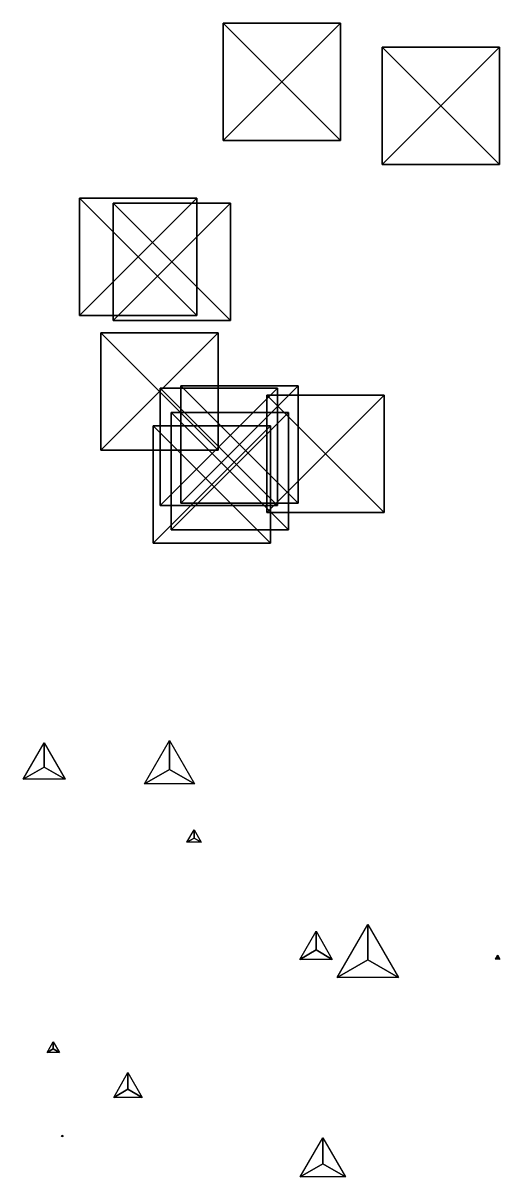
# Model space of a CAD drawing. Header units: metres. Extents: x -10.3 to 41.6, y -10.6 to 40.3.
# Drawn here: x -10.34 to 9.99, y -8.8 to 40.31 of the extents above; entities that cross this region are included whole.
import ezdxf

# ---------------------------------------------------------------- set-up
doc = ezdxf.new("R2010")
doc.units = ezdxf.units.M

msp = doc.modelspace()

# ---------------------------------------------------------------- meshes
at = {"layer": '1', "color": 9}
mesh = msp.add_polyface(dxfattribs=at)
corners = [(-9.44, 9.675, -3.065), (-8.543, 8.121, -3.065), (-10.337, 8.121, -3.065), (-9.44, 8.639, -1.6)]
mesh.append_faces([[corners[k] for k in face] for face in [(0, 1, 2), (0, 1, 3), (1, 2, 3), (2, 0, 3)]], dxfattribs={"color": 9})
at = {"layer": '1', "color": 1}
mesh = msp.add_polyface(dxfattribs=at)
corners = [(-4.092, 9.77, -2.244), (-3.028, 7.927, -2.244), (-5.155, 7.927, -2.244), (-4.092, 8.541, -0.507)]
mesh.append_faces([[corners[k] for k in face] for face in [(0, 1, 2), (0, 1, 3), (1, 2, 3), (2, 0, 3)]], dxfattribs={"color": 1})
at = {"layer": '1', "color": 7}
mesh = msp.add_polyface(dxfattribs=at)
corners = [(-3.047, 5.968, -8.198), (-2.743, 5.442, -8.198), (-3.351, 5.442, -8.198), (-3.047, 5.617, -7.701)]
mesh.append_faces([[corners[k] for k in face] for face in [(0, 1, 2), (0, 1, 3), (1, 2, 3), (2, 0, 3)]], dxfattribs={"color": 7})
at = {"layer": '1', "color": 6}
mesh = msp.add_polyface(dxfattribs=at)
corners = [(2.147, 1.66, -3.92), (2.842, 0.457, -3.92), (1.453, 0.457, -3.92), (2.147, 0.858, -2.786)]
mesh.append_faces([[corners[k] for k in face] for face in [(0, 1, 2), (0, 1, 3), (1, 2, 3), (2, 0, 3)]], dxfattribs={"color": 6})
at = {"layer": '1', "color": 8}
mesh = msp.add_polyface(dxfattribs=at)
corners = [(4.355, 1.944, -7.309), (5.659, -0.315, -7.309), (3.05, -0.315, -7.309), (4.355, 0.438, -5.179)]
mesh.append_faces([[corners[k] for k in face] for face in [(0, 1, 2), (0, 1, 3), (1, 2, 3), (2, 0, 3)]], dxfattribs={"color": 8})
at = {"layer": '1', "color": 4}
mesh = msp.add_polyface(dxfattribs=at)
corners = [(9.892, 0.631, -9.321), (9.985, 0.47, -9.321), (9.799, 0.47, -9.321), (9.892, 0.524, -9.169)]
mesh.append_faces([[corners[k] for k in face] for face in [(0, 1, 2), (0, 1, 3), (1, 2, 3), (2, 0, 3)]], dxfattribs={"color": 4})
at = {"layer": '1', "color": 3}
mesh = msp.add_polyface(dxfattribs=at)
corners = [(-9.049, -3.051, 1.82), (-8.788, -3.503, 1.82), (-9.31, -3.503, 1.82), (-9.049, -3.352, 2.246)]
mesh.append_faces([[corners[k] for k in face] for face in [(0, 1, 2), (0, 1, 3), (1, 2, 3), (2, 0, 3)]], dxfattribs={"color": 3})
at = {"layer": '1', "color": 5}
mesh = msp.add_polyface(dxfattribs=at)
corners = [(-5.865, -4.363, -9.058), (-5.255, -5.419, -9.058), (-6.475, -5.419, -9.058), (-5.865, -5.067, -8.062)]
mesh.append_faces([[corners[k] for k in face] for face in [(0, 1, 2), (0, 1, 3), (1, 2, 3), (2, 0, 3)]], dxfattribs={"color": 5})
at = {"layer": '1', "color": 10}
mesh = msp.add_polyface(dxfattribs=at)
corners = [(-8.663, -7.018, -9.224), (-8.629, -7.078, -9.224), (-8.698, -7.078, -9.224), (-8.663, -7.058, -9.167)]
mesh.append_faces([[corners[k] for k in face] for face in [(0, 1, 2), (0, 1, 3), (1, 2, 3), (2, 0, 3)]], dxfattribs={"color": 10})
at = {"layer": '1', "color": 2}
mesh = msp.add_polyface(dxfattribs=at)
corners = [(2.441, -7.134, -4.918), (3.403, -8.8, -4.918), (1.479, -8.8, -4.918), (2.441, -8.245, -3.347)]
mesh.append_faces([[corners[k] for k in face] for face in [(0, 1, 2), (0, 1, 3), (1, 2, 3), (2, 0, 3)]], dxfattribs={"color": 2})
at = {"layer": '3', "color": 6}
mesh = msp.add_polyface(dxfattribs=at)
corners = [(-1.807, 35.306, -3.277), (3.193, 40.306, -3.277), (3.193, 35.306, 1.723), (-1.807, 40.306, 1.723)]
mesh.append_faces([[corners[k] for k in face] for face in [(0, 1, 2), (0, 2, 3), (0, 3, 1), (3, 2, 1)]], dxfattribs={"color": 6})
at = {"layer": '3', "color": 8}
mesh = msp.add_polyface(dxfattribs=at)
corners = [(4.969, 34.281, -7.243), (9.969, 39.281, -7.243), (9.969, 34.281, -2.243), (4.969, 39.281, -2.243)]
mesh.append_faces([[corners[k] for k in face] for face in [(0, 1, 2), (0, 2, 3), (0, 3, 1), (3, 2, 1)]], dxfattribs={"color": 8})
at = {"layer": '3', "color": 1}
mesh = msp.add_polyface(dxfattribs=at)
corners = [(-7.925, 27.854, -2.691), (-2.925, 32.854, -2.691), (-2.925, 27.854, 2.309), (-7.925, 32.854, 2.309)]
mesh.append_faces([[corners[k] for k in face] for face in [(0, 1, 2), (0, 2, 3), (0, 3, 1), (3, 2, 1)]], dxfattribs={"color": 1})
at = {"layer": '3', "color": 9}
mesh = msp.add_polyface(dxfattribs=at)
corners = [(-6.493, 27.645, 3.979), (-1.493, 32.645, 3.979), (-1.493, 27.645, 8.979), (-6.493, 32.645, 8.979)]
mesh.append_faces([[corners[k] for k in face] for face in [(0, 1, 2), (0, 2, 3), (0, 3, 1), (3, 2, 1)]], dxfattribs={"color": 9})
at = {"layer": '3', "color": 3}
mesh = msp.add_polyface(dxfattribs=at)
corners = [(-7.028, 22.127, -10.696), (-2.028, 27.127, -10.696), (-2.028, 22.127, -5.696), (-7.028, 27.127, -5.696)]
mesh.append_faces([[corners[k] for k in face] for face in [(0, 1, 2), (0, 2, 3), (0, 3, 1), (3, 2, 1)]], dxfattribs={"color": 3})
at = {"layer": '3', "color": 10}
mesh = msp.add_polyface(dxfattribs=at)
corners = [(-4.499, 19.774, -5.92), (0.501, 24.774, -5.92), (0.501, 19.774, -0.92), (-4.499, 24.774, -0.92)]
mesh.append_faces([[corners[k] for k in face] for face in [(0, 1, 2), (0, 2, 3), (0, 3, 1), (3, 2, 1)]], dxfattribs={"color": 10})
at = {"layer": '3', "color": 4}
mesh = msp.add_polyface(dxfattribs=at)
corners = [(-3.609, 19.87, 7.064), (1.391, 24.87, 7.064), (1.391, 19.87, 12.064), (-3.609, 24.87, 12.064)]
mesh.append_faces([[corners[k] for k in face] for face in [(0, 1, 2), (0, 2, 3), (0, 3, 1), (3, 2, 1)]], dxfattribs={"color": 4})
at = {"layer": '3', "color": 5}
mesh = msp.add_polyface(dxfattribs=at)
corners = [(0.05, 19.476, 0.56), (5.05, 24.476, 0.56), (5.05, 19.476, 5.56), (0.05, 24.476, 5.56)]
mesh.append_faces([[corners[k] for k in face] for face in [(0, 1, 2), (0, 2, 3), (0, 3, 1), (3, 2, 1)]], dxfattribs={"color": 5})
at = {"layer": '3', "color": 2}
mesh = msp.add_polyface(dxfattribs=at)
corners = [(-4.03, 18.736, -0.511), (0.97, 23.736, -0.511), (0.97, 18.736, 4.489), (-4.03, 23.736, 4.489)]
mesh.append_faces([[corners[k] for k in face] for face in [(0, 1, 2), (0, 2, 3), (0, 3, 1), (3, 2, 1)]], dxfattribs={"color": 2})
at = {"layer": '3', "color": 7}
mesh = msp.add_polyface(dxfattribs=at)
corners = [(-4.791, 18.168, 4.775), (0.209, 23.168, 4.775), (0.209, 18.168, 9.775), (-4.791, 23.168, 9.775)]
mesh.append_faces([[corners[k] for k in face] for face in [(0, 1, 2), (0, 2, 3), (0, 3, 1), (3, 2, 1)]], dxfattribs={"color": 7})

doc.saveas('drawing.dxf')
